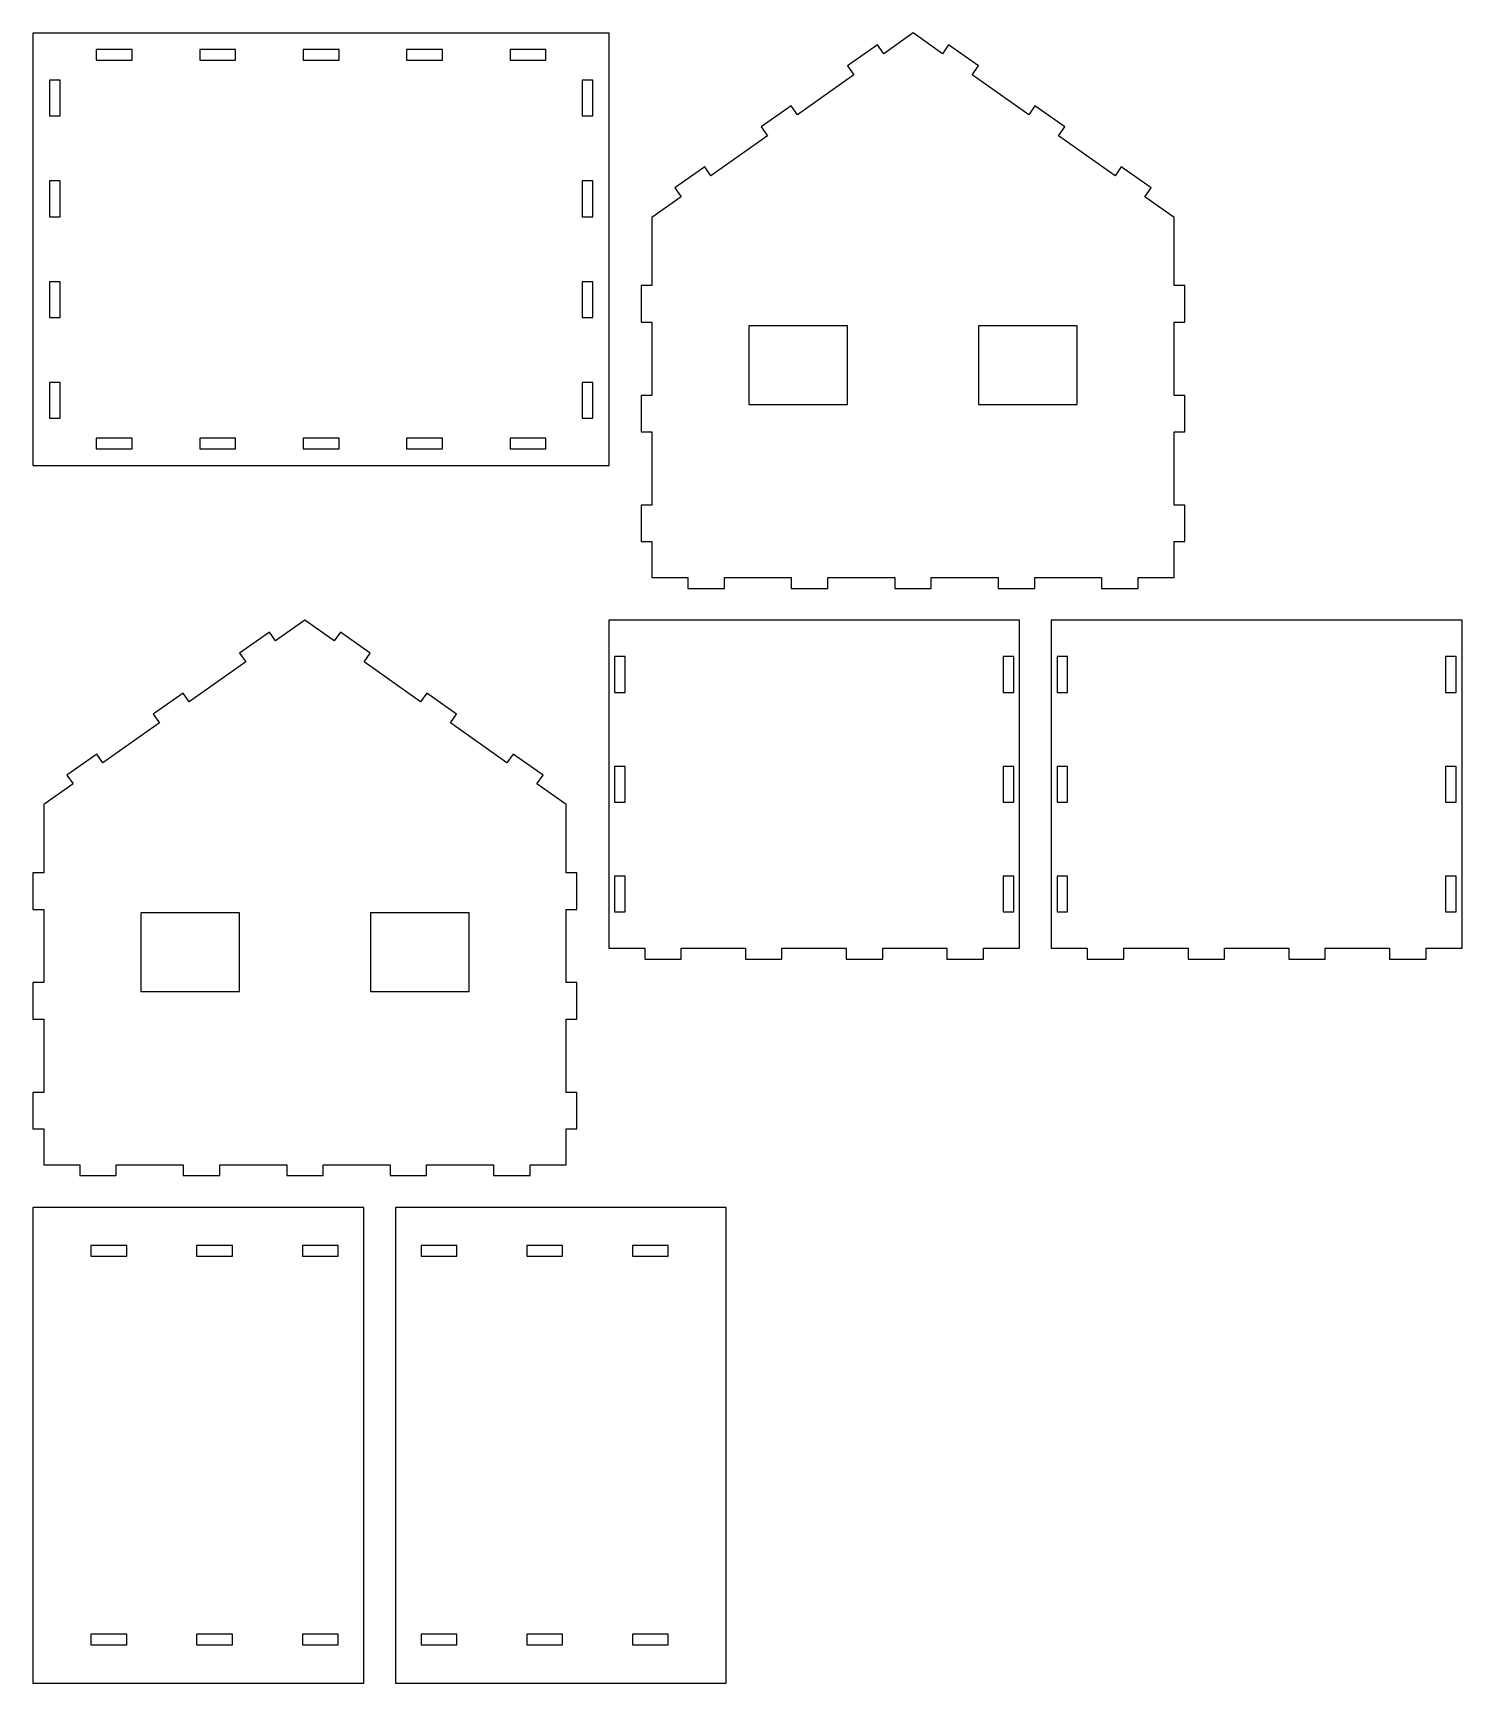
# Model space of a CAD drawing. Header units: millimetres. Extents: x 9 to 406, y 9 to 467.
import ezdxf

# ---------------------------------------------------------------- set-up
doc = ezdxf.new("R2010")
doc.units = ezdxf.units.MM
doc.layers.add('CORTE', color=1, linetype='CONTINUOUS')

msp = doc.modelspace()

# ---------------------------------------------------------------- linework, layer by layer
at = {"layer": 'CORTE'}
for p, q in [((169.075, 467.475), (8.925, 467.475)), ((8.925, 467.475), (8.925, 347.325)), ((169.075, 347.325), (169.075, 467.475)), ((243.619, 464.1865), (235.328, 458.3313)), ((245.3496, 461.7359), (243.619, 464.1865)), ((253.5, 467.4918), (245.3496, 461.7359)), ((261.6504, 461.7359), (253.5, 467.4918)), ((263.381, 464.1865), (261.6504, 461.7359)), ((271.672, 458.3313), (263.381, 464.1865)), ((36.475, 462.875), (26.525, 462.875)), ((26.525, 462.875), (26.525, 459.925)), ((26.525, 459.925), (36.475, 459.925)), ((36.475, 459.925), (36.475, 462.875)), ((65.225, 462.875), (55.275, 462.875)), ((55.275, 462.875), (55.275, 459.925)), ((55.275, 459.925), (65.225, 459.925)), ((65.225, 459.925), (65.225, 462.875)), ((93.975, 462.875), (84.025, 462.875)), ((84.025, 462.875), (84.025, 459.925)), ((84.025, 459.925), (93.975, 459.925)), ((93.975, 459.925), (93.975, 462.875)), ((122.725, 462.875), (112.775, 462.875)), ((112.775, 462.875), (112.775, 459.925)), ((112.775, 459.925), (122.725, 459.925)), ((122.725, 459.925), (122.725, 462.875)), ((151.475, 462.875), (141.525, 462.875)), ((141.525, 462.875), (141.525, 459.925)), ((141.525, 459.925), (151.475, 459.925)), ((151.475, 459.925), (151.475, 462.875)), ((16.475, 454.375), (13.525, 454.375)), ((13.525, 454.375), (13.525, 444.425)), ((16.475, 444.425), (16.475, 454.375)), ((164.475, 454.375), (161.525, 454.375)), ((161.525, 454.375), (161.525, 444.425)), ((164.475, 444.425), (164.475, 454.375)), ((237.0586, 455.8808), (221.3522, 444.7888)), ((235.328, 458.3313), (237.0586, 455.8808)), ((269.9414, 455.8808), (271.672, 458.3313)), ((285.6478, 444.7888), (269.9414, 455.8808)), ((219.6216, 447.2394), (211.3307, 441.3842)), ((221.3522, 444.7888), (219.6216, 447.2394)), ((287.3784, 447.2394), (285.6478, 444.7888)), ((295.6693, 441.3842), (287.3784, 447.2394)), ((13.525, 444.425), (16.475, 444.425)), ((161.525, 444.425), (164.475, 444.425)), ((211.3307, 441.3842), (213.0613, 438.9337)), ((293.9387, 438.9337), (295.6693, 441.3842)), ((213.0613, 438.9337), (197.3549, 427.8417)), ((309.6451, 427.8417), (293.9387, 438.9337)), ((195.6243, 430.2923), (187.3333, 424.4371)), ((197.3549, 427.8417), (195.6243, 430.2923)), ((311.3757, 430.2923), (309.6451, 427.8417)), ((319.6667, 424.4371), (311.3757, 430.2923)), ((16.475, 426.375), (13.525, 426.375)), ((13.525, 426.375), (13.525, 416.425)), ((16.475, 416.425), (16.475, 426.375)), ((164.475, 426.375), (161.525, 426.375)), ((161.525, 426.375), (161.525, 416.425)), ((164.475, 416.425), (164.475, 426.375)), ((189.0639, 421.9866), (180.925, 416.2388)), ((187.3333, 424.4371), (189.0639, 421.9866)), ((317.9361, 421.9866), (319.6667, 424.4371)), ((326.075, 416.2388), (317.9361, 421.9866)), ((13.525, 416.425), (16.475, 416.425)), ((161.525, 416.425), (164.475, 416.425)), ((180.925, 416.2388), (180.925, 397.275)), ((326.075, 397.275), (326.075, 416.2388)), ((16.475, 398.375), (13.525, 398.375)), ((13.525, 398.375), (13.525, 388.425)), ((16.475, 388.425), (16.475, 398.375)), ((164.475, 398.375), (161.525, 398.375)), ((161.525, 398.375), (161.525, 388.425)), ((164.475, 388.425), (164.475, 398.375)), ((180.925, 397.275), (177.925, 397.275)), ((177.925, 397.275), (177.925, 387.125)), ((329.075, 397.275), (326.075, 397.275)), ((329.075, 387.125), (329.075, 397.275)), ((13.525, 388.425), (16.475, 388.425)), ((161.525, 388.425), (164.475, 388.425)), ((177.925, 387.125), (180.925, 387.125)), ((180.925, 387.125), (180.925, 366.775)), ((235.3, 386.125), (207.9, 386.125)), ((207.9, 386.125), (207.9, 364.275)), ((235.3, 364.275), (235.3, 386.125)), ((299.1, 386.125), (271.7, 386.125)), ((271.7, 386.125), (271.7, 364.275)), ((299.1, 364.275), (299.1, 386.125)), ((326.075, 366.775), (326.075, 387.125)), ((326.075, 387.125), (329.075, 387.125)), ((16.475, 370.375), (13.525, 370.375)), ((13.525, 370.375), (13.525, 360.425)), ((16.475, 360.425), (16.475, 370.375)), ((164.475, 370.375), (161.525, 370.375)), ((161.525, 370.375), (161.525, 360.425)), ((164.475, 360.425), (164.475, 370.375)), ((180.925, 366.775), (177.925, 366.775)), ((177.925, 366.775), (177.925, 356.625)), ((207.9, 364.275), (235.3, 364.275)), ((271.7, 364.275), (299.1, 364.275)), ((329.075, 366.775), (326.075, 366.775)), ((329.075, 356.625), (329.075, 366.775)), ((13.525, 360.425), (16.475, 360.425)), ((161.525, 360.425), (164.475, 360.425)), ((36.475, 354.875), (26.525, 354.875)), ((26.525, 354.875), (26.525, 351.925)), ((36.475, 351.925), (36.475, 354.875)), ((65.225, 354.875), (55.275, 354.875)), ((55.275, 354.875), (55.275, 351.925)), ((65.225, 351.925), (65.225, 354.875)), ((93.975, 354.875), (84.025, 354.875)), ((84.025, 354.875), (84.025, 351.925)), ((93.975, 351.925), (93.975, 354.875)), ((122.725, 354.875), (112.775, 354.875)), ((112.775, 354.875), (112.775, 351.925)), ((122.725, 351.925), (122.725, 354.875)), ((151.475, 354.875), (141.525, 354.875)), ((141.525, 354.875), (141.525, 351.925)), ((151.475, 351.925), (151.475, 354.875)), ((177.925, 356.625), (180.925, 356.625)), ((180.925, 356.625), (180.925, 336.275)), ((326.075, 336.275), (326.075, 356.625)), ((326.075, 356.625), (329.075, 356.625)), ((26.525, 351.925), (36.475, 351.925)), ((55.275, 351.925), (65.225, 351.925)), ((84.025, 351.925), (93.975, 351.925)), ((112.775, 351.925), (122.725, 351.925)), ((141.525, 351.925), (151.475, 351.925)), ((8.925, 347.325), (169.075, 347.325)), ((180.925, 336.275), (177.925, 336.275)), ((177.925, 336.275), (177.925, 326.125)), ((329.075, 336.275), (326.075, 336.275)), ((329.075, 326.125), (329.075, 336.275)), ((177.925, 326.125), (180.925, 326.125)), ((180.925, 326.125), (180.925, 316.125)), ((326.075, 316.125), (326.075, 326.125)), ((326.075, 326.125), (329.075, 326.125)), ((180.925, 316.125), (190.925, 316.125)), ((190.925, 316.125), (190.925, 313.125)), ((190.925, 313.125), (201.075, 313.125)), ((201.075, 313.125), (201.075, 316.125)), ((201.075, 316.125), (219.675, 316.125)), ((219.675, 316.125), (219.675, 313.125)), ((219.675, 313.125), (229.825, 313.125)), ((229.825, 313.125), (229.825, 316.125)), ((229.825, 316.125), (248.425, 316.125)), ((248.425, 316.125), (248.425, 313.125)), ((248.425, 313.125), (258.575, 313.125)), ((258.575, 313.125), (258.575, 316.125)), ((258.575, 316.125), (277.175, 316.125)), ((277.175, 316.125), (277.175, 313.125)), ((277.175, 313.125), (287.325, 313.125)), ((287.325, 313.125), (287.325, 316.125)), ((287.325, 316.125), (305.925, 316.125)), ((305.925, 316.125), (305.925, 313.125)), ((305.925, 313.125), (316.075, 313.125)), ((316.075, 313.125), (316.075, 316.125)), ((316.075, 316.125), (326.075, 316.125)), ((84.5, 304.2918), (76.3496, 298.5359)), ((92.6504, 298.5359), (84.5, 304.2918)), ((283.075, 304.275), (168.925, 304.275)), ((168.925, 304.275), (168.925, 213.125)), ((283.075, 213.125), (283.075, 304.275)), ((406.075, 304.275), (291.925, 304.275)), ((291.925, 304.275), (291.925, 213.125)), ((406.075, 213.125), (406.075, 304.275)), ((74.619, 300.9865), (66.328, 295.1313)), ((76.3496, 298.5359), (74.619, 300.9865)), ((94.381, 300.9865), (92.6504, 298.5359)), ((102.672, 295.1313), (94.381, 300.9865)), ((66.328, 295.1313), (68.0586, 292.6808)), ((100.9414, 292.6808), (102.672, 295.1313)), ((173.475, 294.175), (170.525, 294.175)), ((170.525, 294.175), (170.525, 284.225)), ((173.475, 284.225), (173.475, 294.175)), ((281.475, 294.175), (278.525, 294.175)), ((278.525, 294.175), (278.525, 284.225)), ((281.475, 284.225), (281.475, 294.175)), ((296.475, 294.175), (293.525, 294.175)), ((293.525, 294.175), (293.525, 284.225)), ((296.475, 284.225), (296.475, 294.175)), ((404.475, 294.175), (401.525, 294.175)), ((401.525, 294.175), (401.525, 284.225)), ((404.475, 284.225), (404.475, 294.175)), ((68.0586, 292.6808), (52.3522, 281.5888)), ((116.6478, 281.5888), (100.9414, 292.6808)), ((50.6216, 284.0394), (42.3307, 278.1842)), ((52.3522, 281.5888), (50.6216, 284.0394)), ((118.3784, 284.0394), (116.6478, 281.5888)), ((126.6693, 278.1842), (118.3784, 284.0394)), ((170.525, 284.225), (173.475, 284.225)), ((278.525, 284.225), (281.475, 284.225)), ((293.525, 284.225), (296.475, 284.225)), ((401.525, 284.225), (404.475, 284.225)), ((44.0613, 275.7337), (28.3549, 264.6417)), ((42.3307, 278.1842), (44.0613, 275.7337)), ((124.9387, 275.7337), (126.6693, 278.1842)), ((140.6451, 264.6417), (124.9387, 275.7337)), ((26.6243, 267.0923), (18.3333, 261.2371)), ((28.3549, 264.6417), (26.6243, 267.0923)), ((142.3757, 267.0923), (140.6451, 264.6417)), ((150.6667, 261.2371), (142.3757, 267.0923)), ((173.475, 263.675), (170.525, 263.675)), ((170.525, 263.675), (170.525, 253.725)), ((173.475, 253.725), (173.475, 263.675)), ((281.475, 263.675), (278.525, 263.675)), ((278.525, 263.675), (278.525, 253.725)), ((281.475, 253.725), (281.475, 263.675)), ((296.475, 263.675), (293.525, 263.675)), ((293.525, 263.675), (293.525, 253.725)), ((296.475, 253.725), (296.475, 263.675)), ((404.475, 263.675), (401.525, 263.675)), ((401.525, 263.675), (401.525, 253.725)), ((404.475, 253.725), (404.475, 263.675)), ((20.0639, 258.7866), (11.925, 253.0388)), ((18.3333, 261.2371), (20.0639, 258.7866)), ((148.9361, 258.7866), (150.6667, 261.2371)), ((157.075, 253.0388), (148.9361, 258.7866)), ((11.925, 253.0388), (11.925, 234.075)), ((157.075, 234.075), (157.075, 253.0388)), ((170.525, 253.725), (173.475, 253.725)), ((278.525, 253.725), (281.475, 253.725)), ((293.525, 253.725), (296.475, 253.725)), ((401.525, 253.725), (404.475, 253.725)), ((11.925, 234.075), (8.925, 234.075)), ((8.925, 234.075), (8.925, 223.925)), ((160.075, 234.075), (157.075, 234.075)), ((160.075, 223.925), (160.075, 234.075)), ((173.475, 233.175), (170.525, 233.175)), ((170.525, 233.175), (170.525, 223.225)), ((173.475, 223.225), (173.475, 233.175)), ((281.475, 233.175), (278.525, 233.175)), ((278.525, 233.175), (278.525, 223.225)), ((281.475, 223.225), (281.475, 233.175)), ((296.475, 233.175), (293.525, 233.175)), ((293.525, 233.175), (293.525, 223.225)), ((296.475, 223.225), (296.475, 233.175)), ((404.475, 233.175), (401.525, 233.175)), ((401.525, 233.175), (401.525, 223.225)), ((404.475, 223.225), (404.475, 233.175)), ((8.925, 223.925), (11.925, 223.925)), ((11.925, 223.925), (11.925, 203.575)), ((66.3, 222.925), (38.9, 222.925)), ((38.9, 222.925), (38.9, 201.075)), ((66.3, 201.075), (66.3, 222.925)), ((130.1, 222.925), (102.7, 222.925)), ((102.7, 222.925), (102.7, 201.075)), ((130.1, 201.075), (130.1, 222.925)), ((157.075, 203.575), (157.075, 223.925)), ((157.075, 223.925), (160.075, 223.925)), ((170.525, 223.225), (173.475, 223.225)), ((278.525, 223.225), (281.475, 223.225)), ((293.525, 223.225), (296.475, 223.225)), ((401.525, 223.225), (404.475, 223.225)), ((168.925, 213.125), (178.925, 213.125)), ((178.925, 213.125), (178.925, 210.125)), ((189.075, 210.125), (189.075, 213.125)), ((189.075, 213.125), (206.925, 213.125)), ((206.925, 213.125), (206.925, 210.125)), ((217.075, 210.125), (217.075, 213.125)), ((217.075, 213.125), (234.925, 213.125)), ((234.925, 213.125), (234.925, 210.125)), ((245.075, 210.125), (245.075, 213.125)), ((245.075, 213.125), (262.925, 213.125)), ((262.925, 213.125), (262.925, 210.125)), ((273.075, 210.125), (273.075, 213.125)), ((273.075, 213.125), (283.075, 213.125)), ((291.925, 213.125), (301.925, 213.125)), ((301.925, 213.125), (301.925, 210.125)), ((312.075, 210.125), (312.075, 213.125)), ((312.075, 213.125), (329.925, 213.125)), ((329.925, 213.125), (329.925, 210.125)), ((340.075, 210.125), (340.075, 213.125)), ((340.075, 213.125), (357.925, 213.125)), ((357.925, 213.125), (357.925, 210.125)), ((368.075, 210.125), (368.075, 213.125)), ((368.075, 213.125), (385.925, 213.125)), ((385.925, 213.125), (385.925, 210.125)), ((396.075, 210.125), (396.075, 213.125)), ((396.075, 213.125), (406.075, 213.125)), ((178.925, 210.125), (189.075, 210.125)), ((206.925, 210.125), (217.075, 210.125)), ((234.925, 210.125), (245.075, 210.125)), ((262.925, 210.125), (273.075, 210.125)), ((301.925, 210.125), (312.075, 210.125)), ((329.925, 210.125), (340.075, 210.125)), ((357.925, 210.125), (368.075, 210.125)), ((385.925, 210.125), (396.075, 210.125)), ((11.925, 203.575), (8.925, 203.575)), ((8.925, 203.575), (8.925, 193.425)), ((160.075, 203.575), (157.075, 203.575)), ((160.075, 193.425), (160.075, 203.575)), ((38.9, 201.075), (66.3, 201.075)), ((102.7, 201.075), (130.1, 201.075)), ((8.925, 193.425), (11.925, 193.425)), ((11.925, 193.425), (11.925, 173.075)), ((157.075, 173.075), (157.075, 193.425)), ((157.075, 193.425), (160.075, 193.425)), ((11.925, 173.075), (8.925, 173.075)), ((8.925, 173.075), (8.925, 162.925)), ((160.075, 173.075), (157.075, 173.075)), ((160.075, 162.925), (160.075, 173.075)), ((8.925, 162.925), (11.925, 162.925)), ((11.925, 162.925), (11.925, 152.925)), ((157.075, 152.925), (157.075, 162.925)), ((157.075, 162.925), (160.075, 162.925)), ((11.925, 152.925), (21.925, 152.925)), ((21.925, 152.925), (21.925, 149.925)), ((32.075, 149.925), (32.075, 152.925)), ((32.075, 152.925), (50.675, 152.925)), ((50.675, 152.925), (50.675, 149.925)), ((60.825, 149.925), (60.825, 152.925)), ((60.825, 152.925), (79.425, 152.925)), ((79.425, 152.925), (79.425, 149.925)), ((89.575, 149.925), (89.575, 152.925)), ((89.575, 152.925), (108.175, 152.925)), ((108.175, 152.925), (108.175, 149.925)), ((118.325, 149.925), (118.325, 152.925)), ((118.325, 152.925), (136.925, 152.925)), ((136.925, 152.925), (136.925, 149.925)), ((147.075, 149.925), (147.075, 152.925)), ((147.075, 152.925), (157.075, 152.925)), ((21.925, 149.925), (32.075, 149.925)), ((50.675, 149.925), (60.825, 149.925)), ((79.425, 149.925), (89.575, 149.925)), ((108.175, 149.925), (118.325, 149.925)), ((136.925, 149.925), (147.075, 149.925)), ((100.8314, 141.075), (8.925, 141.075)), ((8.925, 141.075), (8.925, 8.925)), ((100.8314, 8.925), (100.8314, 141.075)), ((201.5877, 141.075), (109.6813, 141.075)), ((109.6813, 141.075), (109.6813, 8.925)), ((201.5877, 8.925), (201.5877, 141.075)), ((34.975, 130.475), (25.025, 130.475)), ((25.025, 130.475), (25.025, 127.525)), ((34.975, 127.525), (34.975, 130.475)), ((64.3532, 130.475), (54.4032, 130.475)), ((54.4032, 130.475), (54.4032, 127.525)), ((64.3532, 127.525), (64.3532, 130.475)), ((93.7314, 130.475), (83.7814, 130.475)), ((83.7814, 130.475), (83.7814, 127.525)), ((93.7314, 127.525), (93.7314, 130.475)), ((126.7314, 130.475), (116.7814, 130.475)), ((116.7814, 130.475), (116.7814, 127.525)), ((126.7314, 127.525), (126.7314, 130.475)), ((156.1095, 130.475), (146.1595, 130.475)), ((146.1595, 130.475), (146.1595, 127.525)), ((156.1095, 127.525), (156.1095, 130.475)), ((185.4877, 130.475), (175.5377, 130.475)), ((175.5377, 130.475), (175.5377, 127.525)), ((185.4877, 127.525), (185.4877, 130.475)), ((25.025, 127.525), (34.975, 127.525)), ((54.4032, 127.525), (64.3532, 127.525)), ((83.7814, 127.525), (93.7314, 127.525)), ((116.7814, 127.525), (126.7314, 127.525)), ((146.1595, 127.525), (156.1095, 127.525)), ((175.5377, 127.525), (185.4877, 127.525)), ((34.975, 22.475), (25.025, 22.475)), ((25.025, 22.475), (25.025, 19.525)), ((25.025, 19.525), (34.975, 19.525)), ((34.975, 19.525), (34.975, 22.475)), ((64.3532, 22.475), (54.4032, 22.475)), ((54.4032, 22.475), (54.4032, 19.525)), ((54.4032, 19.525), (64.3532, 19.525)), ((64.3532, 19.525), (64.3532, 22.475)), ((93.7314, 22.475), (83.7814, 22.475)), ((83.7814, 22.475), (83.7814, 19.525)), ((83.7814, 19.525), (93.7314, 19.525)), ((93.7314, 19.525), (93.7314, 22.475)), ((126.7314, 22.475), (116.7814, 22.475)), ((116.7814, 22.475), (116.7814, 19.525)), ((116.7814, 19.525), (126.7314, 19.525)), ((126.7314, 19.525), (126.7314, 22.475)), ((156.1095, 22.475), (146.1595, 22.475)), ((146.1595, 22.475), (146.1595, 19.525)), ((146.1595, 19.525), (156.1095, 19.525)), ((156.1095, 19.525), (156.1095, 22.475)), ((185.4877, 22.475), (175.5377, 22.475)), ((175.5377, 22.475), (175.5377, 19.525)), ((175.5377, 19.525), (185.4877, 19.525)), ((185.4877, 19.525), (185.4877, 22.475)), ((8.925, 8.925), (100.8314, 8.925)), ((109.6813, 8.925), (201.5877, 8.925))]:
    msp.add_line(p, q, dxfattribs=at)

doc.saveas('drawing.dxf')
